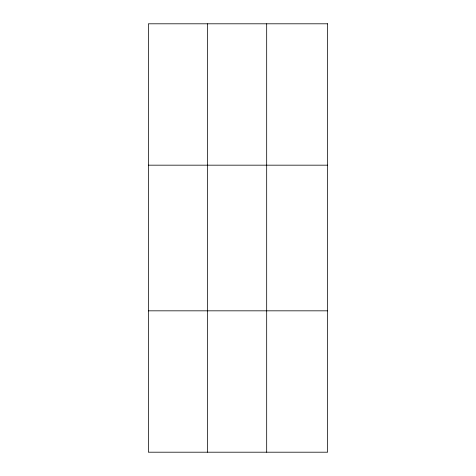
<?xml version="1.0" encoding="UTF-8"?>
<svg xmlns="http://www.w3.org/2000/svg" width="476" height="476" viewBox="0 0 476 476"><rect width="100%" height="100%" fill="white"/><g stroke="black" fill="none" stroke-linecap="round" stroke-linejoin="round"><path stroke-width="0.71" d="M207.524 452.2L207.524 23.8M266.685 452.2L266.685 23.8M148.363 165.172L327.637 165.172M148.363 310.828L327.637 310.828M327.637 23.8L327.637 452.2L148.363 452.2L148.363 23.8L327.637 23.8"/></g></svg>
